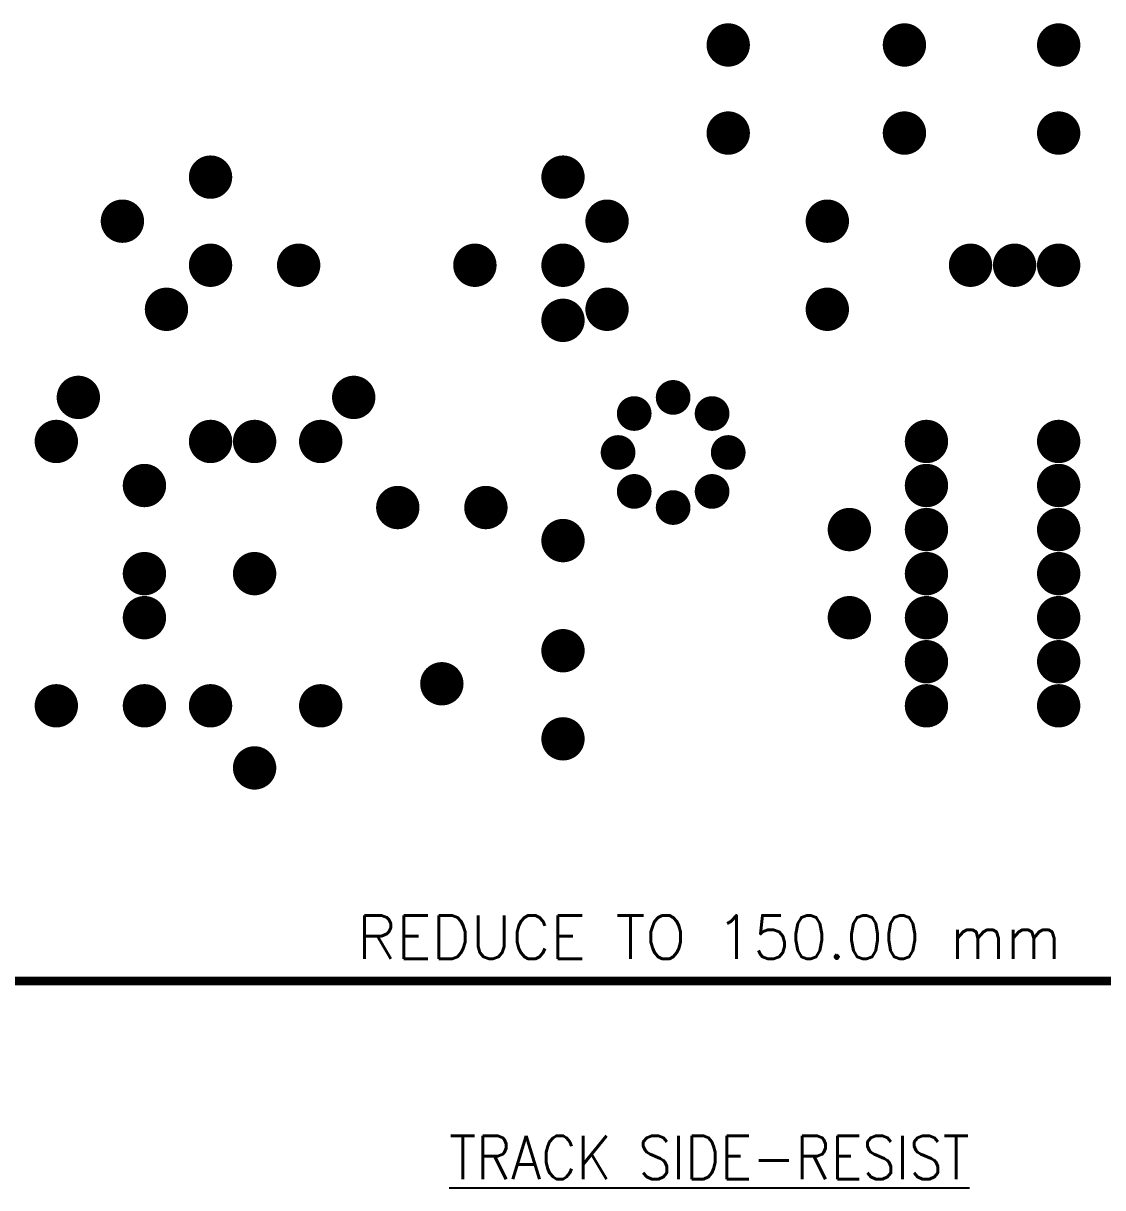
# Model space of a CAD drawing. Extents: x 0 to 395, y 0 to 270.
# Drawn here: x 59.1 to 121.3, y 75.7 to 142.9 of the extents above; entities that cross this region are included whole.
import ezdxf
from ezdxf.enums import TextEntityAlignment as Align

# ---------------------------------------------------------------- set-up
doc = ezdxf.new("R2010")
doc.units = 0
doc.header["$LTSCALE"] = 0.3
doc.layers.add('-TXT', color=51, linetype='CONTINUOUS')
doc.layers.add('RESIST', color=1, linetype='CONTINUOUS')
doc.styles.add('6S', font='ROMANS', dxfattribs={"width": 0.9, "height": 6})
doc.styles.add('STYLE1', font='romans.shx')

msp = doc.modelspace()

# ---------------------------------------------------------------- linework, layer by layer
at = {"layer": 'RESIST'}
for points, const_width in [([(99.07, 141.605, 1), (100.32, 141.605, 1)], 1.25), ([(109.23, 141.605, 1), (110.48, 141.605, 1)], 1.25), ([(118.12, 141.605, 1), (119.37, 141.605, 1)], 1.25), ([(99.07, 136.525, 1), (100.32, 136.525, 1)], 1.25), ([(109.23, 136.525, 1), (110.48, 136.525, 1)], 1.25), ([(118.12, 136.525, 1), (119.37, 136.525, 1)], 1.25), ([(69.225, 133.985, 1), (70.475, 133.985, 1)], 1.25), ([(89.545, 133.985, 1), (90.795, 133.985, 1)], 1.25), ([(64.145, 131.445, 1), (65.395, 131.445, 1)], 1.25), ([(92.085, 131.445, 1), (93.335, 131.445, 1)], 1.25), ([(104.785, 131.445, 1), (106.035, 131.445, 1)], 1.25), ([(69.225, 128.905, 1), (70.475, 128.905, 1)], 1.25), ([(74.305, 128.905, 1), (75.555, 128.905, 1)], 1.25), ([(84.465, 128.905, 1), (85.715, 128.905, 1)], 1.25), ([(89.545, 128.905, 1), (90.795, 128.905, 1)], 1.25), ([(113.04, 128.905, 1), (114.29, 128.905, 1)], 1.25), ([(115.58, 128.905, 1), (116.83, 128.905, 1)], 1.25), ([(118.12, 128.905, 1), (119.37, 128.905, 1)], 1.25), ([(66.685, 126.365, 1), (67.935, 126.365, 1)], 1.25), ([(92.085, 126.365, 1), (93.335, 126.365, 1)], 1.25), ([(104.785, 126.365, 1), (106.035, 126.365, 1)], 1.25), ([(89.545, 125.73, 1), (90.795, 125.73, 1)], 1.25), ([(61.605, 121.285, 1), (62.855, 121.285, 1)], 1.25), ([(77.48, 121.285, 1), (78.73, 121.285, 1)], 1.25), ([(97.02, 121.285, -1), (96.02, 121.285, -1)], 1), ([(94.628, 120.002, -1), (93.921, 120.709, -1)], 1), ([(99.119, 120.002, -1), (98.412, 120.709, -1)], 1), ([(60.335, 118.745, 1), (61.585, 118.745, 1)], 1.25), ([(69.225, 118.745, 1), (70.475, 118.745, 1)], 1.25), ([(71.765, 118.745, 1), (73.015, 118.745, 1)], 1.25), ([(75.575, 118.745, 1), (76.825, 118.745, 1)], 1.25), ([(110.5, 118.745, 1), (111.75, 118.745, 1)], 1.25), ([(118.12, 118.745, 1), (119.37, 118.745, 1)], 1.25), ([(93.845, 118.11, -1), (92.845, 118.11, -1)], 1), ([(100.195, 118.11, -1), (99.195, 118.11, -1)], 1), ([(65.415, 116.205, 1), (66.665, 116.205, 1)], 1.25), ([(94.628, 115.511, -1), (93.921, 116.218, -1)], 1), ([(99.119, 115.511, -1), (98.412, 116.218, -1)], 1), ([(110.5, 116.205, 1), (111.75, 116.205, 1)], 1.25), ([(118.12, 116.205, 1), (119.37, 116.205, 1)], 1.25), ([(80.02, 114.935, 1), (81.27, 114.935, 1)], 1.25), ([(85.1, 114.935, 1), (86.35, 114.935, 1)], 1.25), ([(97.02, 114.935, -1), (96.02, 114.935, -1)], 1), ([(106.055, 113.665, 1), (107.305, 113.665, 1)], 1.25), ([(110.5, 113.665, 1), (111.75, 113.665, 1)], 1.25), ([(118.12, 113.665, 1), (119.37, 113.665, 1)], 1.25), ([(89.545, 113.03, 1), (90.795, 113.03, 1)], 1.25), ([(65.415, 111.125, 1), (66.665, 111.125, 1)], 1.25), ([(71.765, 111.125, 1), (73.015, 111.125, 1)], 1.25), ([(110.5, 111.125, 1), (111.75, 111.125, 1)], 1.25), ([(118.12, 111.125, 1), (119.37, 111.125, 1)], 1.25), ([(65.415, 108.585, 1), (66.665, 108.585, 1)], 1.25), ([(106.055, 108.585, 1), (107.305, 108.585, 1)], 1.25), ([(110.5, 108.585, 1), (111.75, 108.585, 1)], 1.25), ([(118.12, 108.585, 1), (119.37, 108.585, 1)], 1.25), ([(89.545, 106.68, 1), (90.795, 106.68, 1)], 1.25), ([(110.5, 106.045, 1), (111.75, 106.045, 1)], 1.25), ([(118.12, 106.045, 1), (119.37, 106.045, 1)], 1.25), ([(82.56, 104.775, 1), (83.81, 104.775, 1)], 1.25), ([(60.335, 103.505, 1), (61.585, 103.505, 1)], 1.25), ([(65.415, 103.505, 1), (66.665, 103.505, 1)], 1.25), ([(69.225, 103.505, 1), (70.475, 103.505, 1)], 1.25), ([(75.575, 103.505, 1), (76.825, 103.505, 1)], 1.25), ([(110.5, 103.505, 1), (111.75, 103.505, 1)], 1.25), ([(118.12, 103.505, 1), (119.37, 103.505, 1)], 1.25), ([(89.545, 101.6, 1), (90.795, 101.6, 1)], 1.25), ([(71.765, 99.923, 1), (73.015, 99.923, 1)], 1.25)]:
    msp.add_lwpolyline(points, format="xyb", close=True, dxfattribs=dict(at, const_width=const_width))
at = {"layer": 'RESIST', "const_width": 0.5}
msp.add_lwpolyline([(22.86, 87.63), (174.36, 87.63)], dxfattribs=at)

# ---------------------------------------------------------------- texts
at = {"layer": '-TXT', "style": '6S', "width": 0.9}
msp.add_text('%%UTRACK SIDE-RESIST', height=2.5, dxfattribs=at).set_placement((98.61, 77.47), align=Align.MIDDLE)
at = {"layer": 'RESIST', "style": 'STYLE1'}
msp.add_text('REDUCE TO 150.00 mm', height=2.5, dxfattribs=at).set_placement((98.61, 90.17), align=Align.MIDDLE)

doc.saveas('drawing.dxf')
